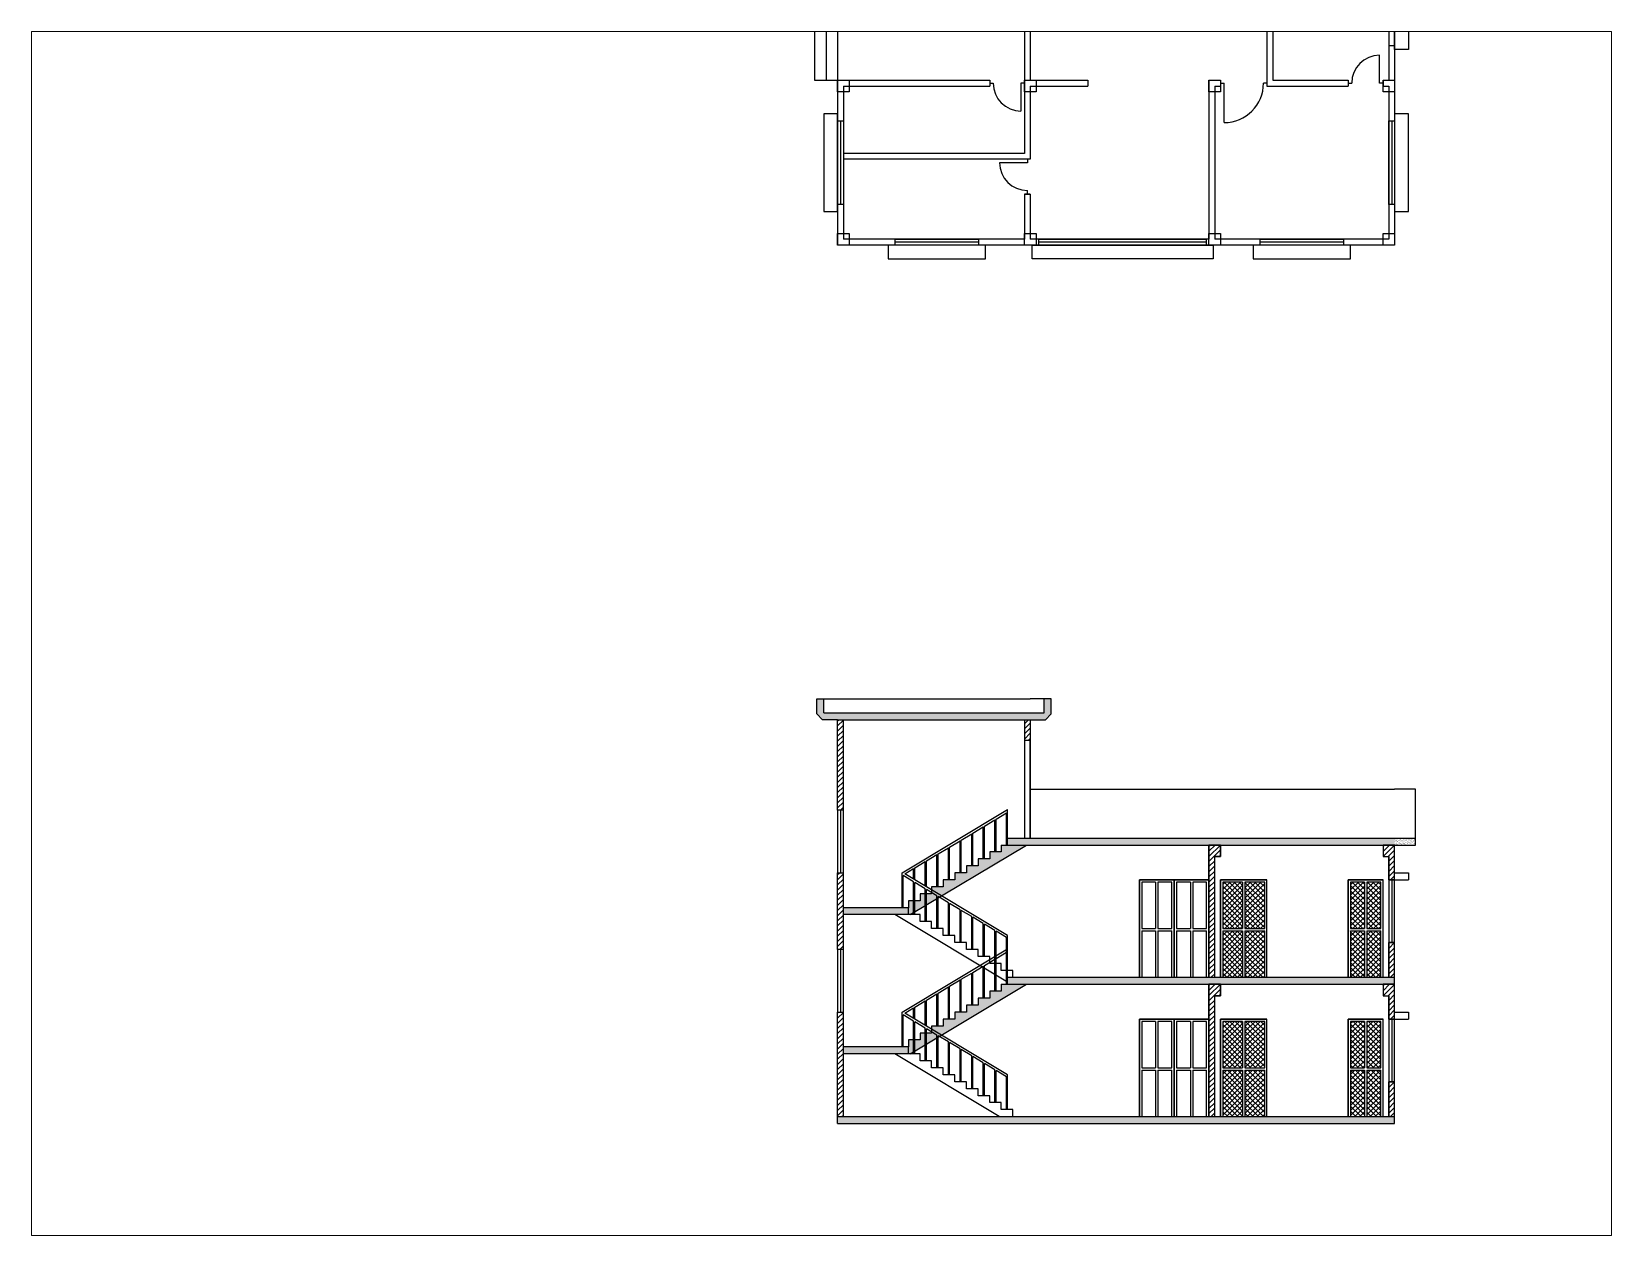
# Paper-space layout 'Layout1' of a CAD drawing. Header units: inches. Extents: x 1.05 to 9.45, y 0.8 to 7.2.
# The model-space entities are those that its viewports show. They can reach past a viewport. Long polylines and large blocks are cut down to what shows.
import ezdxf

# ---------------------------------------------------------------- set-up
doc = ezdxf.new("R2010")
doc.units = ezdxf.units.IN
doc.header["$MEASUREMENT"] = 0
for name, color, linetype in [('column', 1, 'Continuous'), ('door', 3, 'Continuous'), ('sunshed', 2, 'Continuous'), ('wall', 6, 'Continuous'), ('window', 4, 'Continuous')]:
    doc.layers.add(name, color=color, linetype=linetype)
doc.layers.add('stair', color=7, linetype='Continuous', true_color=0xff8201)
doc.layers.add('text', color=7, linetype='Continuous', plot=False)
pattern_1 = [(37.5, (1e-13, 120), (-0.0629934, 1.9268238), [0, -1.52, 0, -1.7, 0, -1.625]), (7.5, (1e-13, 120), (1.7697767, 2.822146), [0, -0.82, 0, -1.37, 0, -0.525]), (327.5, (-1.23, 120), (3.1141419, 0.005659), [0, -0.5, 0, -1.8, 0, -2.35]), (317.5, (-1.23, 120), (3.0061266, 0.8776756), [0, -0.25, 0, -1.18, 0, -1.35])]

msp = doc.modelspace()

# ---------------------------------------------------------------- hatches: boundary and pattern name
at = {"layer": 'text'}
h = msp.add_hatch(dxfattribs=at)
h.set_pattern_fill('AR-SAND', color=256, style=0)
h.paths.add_polyline_path([(719, -289.9), (719, -276.9), (713, -276.9), (713, -288.9), (523, -288.9), (523, -276.9), (517, -276.9), (517, -289.9), (522, -294.9), (535, -294.9), (701, -294.9), (714, -294.9)])
h = msp.add_hatch(dxfattribs=at)
h.set_pattern_fill('ANSI31', color=256, scale=25, style=0)
h.paths.add_polyline_path([(540, -294.9), (535, -294.9), (535, -372.9), (540, -372.9)])
h = msp.add_hatch(dxfattribs=at)
h.set_pattern_fill('ANSI31', color=256, scale=25, style=0)
h.paths.add_polyline_path([(701, -294.9), (696, -294.9), (696, -312.9), (701, -312.9)])
h = msp.add_hatch(dxfattribs=at)
h.set_pattern_fill('AR-SAND', color=256, style=0)
h.set_pattern_definition(pattern_1)
h.paths.add_polyline_path([(676, -408.9), (666, -408.9), (666, -414.9), (656, -414.9), (656, -420.9), (646, -420.9), (646, -426.9), (636, -426.9), (636, -432.9), (626, -432.9), (626, -438.9), (616, -438.9), (616, -441.6), (624.5, -446.7), (697.6, -402.9), (681.5, -402.9), (676, -402.9)])
h = msp.add_hatch(dxfattribs=at)
h.set_pattern_fill('AR-SAND', color=256, style=0)
h.set_pattern_definition(pattern_1)
h.paths.add_polyline_path([(1015, -402.9), (1015, -396.9), (681.5, -396.9), (681.5, -402.9)])
h = msp.add_hatch(dxfattribs=at)
h.set_pattern_fill('ANSI31', color=256, scale=25, style=0)
h.set_pattern_definition([(45, (1e-13, 120), (-2.209709, 2.209709), [])])
h.paths.add_polyline_path([(1010, -412.9), (1010, -432.9), (1015, -432.9), (1015, -402.9), (1005, -402.9), (1005, -412.9)])
h.paths.add_polyline_path([(1010, -516.9), (1015, -516.9), (1015, -486.9), (1010, -486.9)])
h.paths.add_polyline_path([(855, -516.9), (860, -516.9), (860, -412.9), (865, -412.9), (865, -402.9), (855, -402.9), (855, -412.9)])
h = msp.add_hatch(dxfattribs=at)
h.set_pattern_fill('AR-SAND', color=256, style=0)
h.paths.add_polyline_path([(1033, -396.9), (1015, -396.9), (1015, -402.9), (1033, -402.9)])
h = msp.add_hatch(dxfattribs=at)
h.set_pattern_fill('ANSI31', color=256, scale=25, style=0)
h.paths.add_polyline_path([(540, -426.9), (535, -426.9), (535, -492.9), (540, -492.9)])
h = msp.add_hatch(dxfattribs=at)
h.set_pattern_fill('ANSI37', color=256, scale=25, style=0)
h.paths.add_polyline_path([(884, -434.9), (867, -434.9), (867, -474.9), (884, -474.9)])
h.paths.add_polyline_path([(903, -434.9), (886, -434.9), (886, -474.9), (903, -474.9)])
h.paths.add_polyline_path([(884, -476.9), (867, -476.9), (867, -516.9), (884, -516.9)])
h.paths.add_polyline_path([(903, -476.9), (886, -476.9), (886, -516.9), (903, -516.9)])
h = msp.add_hatch(dxfattribs=at)
h.set_pattern_fill('ANSI37', color=256, scale=25, style=0)
h.paths.add_polyline_path([(989, -434.9), (977, -434.9), (977, -474.9), (989, -474.9)])
h.paths.add_polyline_path([(1003, -434.9), (991, -434.9), (991, -474.9), (1003, -474.9)])
h = msp.add_hatch(dxfattribs=at)
h.set_pattern_fill('AR-SAND', color=256, style=0)
h.set_pattern_definition(pattern_1)
h.paths.add_polyline_path([(616, -441.6), (616, -443.9), (620.5, -446.6), (620.5, -449.2), (621.5, -448.6), (621.5, -447.2), (622.6, -447.9), (624.5, -446.7)])
h.paths.add_polyline_path([(620.5, -446.6), (616, -443.9), (616, -444.9), (611.5, -444.9), (611.5, -454.6), (620.5, -449.2)])
h.paths.add_polyline_path([(611.5, -444.9), (610.5, -444.9), (610.5, -455.2), (611.5, -454.6)])
h.paths.add_polyline_path([(610.5, -444.9), (606, -444.9), (606, -450.9), (601.5, -450.9), (601.5, -460.6), (610.5, -455.2)])
h.paths.add_polyline_path([(601.5, -450.9), (600.5, -450.9), (600.5, -461.2), (601.5, -460.6)])
h.paths.add_polyline_path([(600.5, -450.9), (596, -450.9), (596, -456.9), (596, -462.9), (597.6, -462.9), (600.5, -461.2)])
h.paths.add_polyline_path([(596, -456.9), (540, -456.9), (540, -462.9), (596, -462.9)])
h = msp.add_hatch(dxfattribs=at)
h.set_pattern_fill('ANSI37', color=256, scale=25, style=0)
h.paths.add_polyline_path([(989, -476.9), (977, -476.9), (977, -516.9), (989, -516.9)])
h.paths.add_polyline_path([(1003, -476.9), (991, -476.9), (991, -516.9), (1003, -516.9)])
h = msp.add_hatch(dxfattribs=at)
h.set_pattern_fill('AR-SAND', color=256, style=0)
h.paths.add_polyline_path([(1015, -516.9), (681.5, -516.9), (681.5, -522.9), (1015, -522.9)])
h = msp.add_hatch(dxfattribs=at)
h.set_pattern_fill('AR-SAND', color=256, style=0)
h.paths.add_polyline_path([(697.6, -522.9), (681.5, -522.9), (676, -522.9), (676, -528.9), (666, -528.9), (666, -534.9), (656, -534.9), (656, -540.9), (646, -540.9), (646, -546.9), (636, -546.9), (636, -552.9), (626, -552.9), (626, -558.9), (616, -558.9), (616, -561.6), (624.5, -566.7)])
h = msp.add_hatch(dxfattribs=at)
h.set_pattern_fill('ANSI31', color=256, scale=25, style=0)
h.paths.add_polyline_path([(1015, -522.9), (1005, -522.9), (1005, -532.9), (1010, -532.9), (1010, -552.9), (1015, -552.9)])
h.paths.add_polyline_path([(1015, -606.9), (1010, -606.9), (1010, -636.9), (1015, -636.9)])
h.paths.add_polyline_path([(860, -532.9), (865, -532.9), (865, -522.9), (855, -522.9), (855, -532.9), (855, -636.9), (860, -636.9)])
h = msp.add_hatch(dxfattribs=at)
h.set_pattern_fill('ANSI31', color=256, scale=25, style=0)
h.paths.add_polyline_path([(540, -546.9), (535, -546.9), (535, -636.9), (540, -636.9)])
h = msp.add_hatch(dxfattribs=at)
h.set_pattern_fill('ANSI37', color=256, scale=25, style=0)
h.paths.add_polyline_path([(884, -554.9), (867, -554.9), (867, -594.9), (884, -594.9)])
h.paths.add_polyline_path([(903, -554.9), (886, -554.9), (886, -594.9), (903, -594.9)])
h.paths.add_polyline_path([(884, -596.9), (867, -596.9), (867, -636.9), (884, -636.9)])
h.paths.add_polyline_path([(903, -596.9), (886, -596.9), (886, -636.9), (903, -636.9)])
h = msp.add_hatch(dxfattribs=at)
h.set_pattern_fill('ANSI37', color=256, scale=25, style=0)
h.paths.add_polyline_path([(989, -554.9), (977, -554.9), (977, -594.9), (989, -594.9)])
h.paths.add_polyline_path([(1003, -554.9), (991, -554.9), (991, -594.9), (1003, -594.9)])
h.paths.add_polyline_path([(989, -596.9), (977, -596.9), (977, -636.9), (989, -636.9)])
h.paths.add_polyline_path([(1003, -596.9), (991, -596.9), (991, -636.9), (1003, -636.9)])
h = msp.add_hatch(dxfattribs=at)
h.set_pattern_fill('AR-SAND', color=256, style=0)
h.paths.add_polyline_path([(616, -561.6), (616, -563.9), (620.5, -566.6), (620.5, -569.2), (621.5, -568.6), (621.5, -567.2), (622.6, -567.9), (624.5, -566.7)])
h.paths.add_polyline_path([(620.5, -566.6), (616, -563.9), (616, -564.9), (611.5, -564.9), (611.5, -574.6), (620.5, -569.2)])
h.paths.add_polyline_path([(611.5, -564.9), (610.5, -564.9), (610.5, -575.2), (611.5, -574.6)])
h.paths.add_polyline_path([(610.5, -564.9), (606, -564.9), (606, -570.9), (601.5, -570.9), (601.5, -580.6), (610.5, -575.2)])
h.paths.add_polyline_path([(601.5, -570.9), (600.5, -570.9), (600.5, -581.2), (601.5, -580.6)])
h.paths.add_polyline_path([(600.5, -570.9), (596, -570.9), (596, -576.9), (596, -582.9), (597.6, -582.9), (600.5, -581.2)])
h.paths.add_polyline_path([(596, -576.9), (540, -576.9), (540, -582.9), (596, -582.9)])
h = msp.add_hatch(dxfattribs=at)
h.set_pattern_fill('AR-SAND', color=256, style=0)
h.paths.add_polyline_path([(1015, -636.9), (535, -636.9), (535, -642.9), (1015, -642.9)])

# ---------------------------------------------------------------- linework, layer by layer
at = {"layer": 'column'}
for points in [[(545, 256.1), (545, 246.1), (535, 246.1), (535, 256.1)], [(706, 256.1), (706, 246.1), (696, 246.1), (696, 256.1)], [(865, 256.1), (865, 246.1), (855, 246.1), (855, 256.1)], [(1015, 256.1), (1015, 246.1), (1005, 246.1), (1005, 256.1)], [(545, 124.1), (545, 114.1), (535, 114.1), (535, 124.1)], [(706, 124.1), (706, 114.1), (696, 114.1), (696, 124.1)], [(865, 124.1), (865, 114.1), (855, 114.1), (855, 124.1)], [(1015, 124.1), (1015, 114.1), (1005, 114.1), (1005, 124.1)]]:
    msp.add_lwpolyline(points, close=True, dxfattribs=at)
at = {"layer": 'door'}
for p, q in [((1002, 253.6), (1002, 277.6)), ((666, 256.1), (666, 251.1)), ((666, 253.6), (669, 253.6)), ((696, 253.6), (693, 253.6)), ((693, 253.6), (693, 229.6)), ((696, 256.1), (696, 251.1)), ((865, 256.1), (865, 251.1)), ((865, 253.6), (868, 253.6)), ((868, 219.6), (868, 253.6)), ((905, 253.6), (902, 253.6)), ((905, 256.1), (905, 251.1)), ((975, 256.1), (975, 251.1)), ((975, 253.6), (978, 253.6)), ((1005, 253.6), (1002, 253.6)), ((1005, 256.1), (1005, 251.1)), ((698.5, 185.1), (674.5, 185.1)), ((701, 188.1), (696, 188.1)), ((698.5, 188.1), (698.5, 185.1)), ((701, 158.1), (696, 158.1)), ((698.5, 158.1), (698.5, 161.1)), ((809, -434.9), (809, -474.9)), ((811, -434.9), (811, -474.9)), ((839, -434.9), (839, -474.9)), ((841, -434.9), (841, -474.9)), ((884, -434.9), (884, -474.9)), ((886, -434.9), (886, -474.9)), ((989, -434.9), (989, -474.9)), ((991, -434.9), (991, -474.9)), ((797, -474.9), (809, -474.9)), ((811, -474.9), (823, -474.9)), ((827, -474.9), (839, -474.9)), ((841, -474.9), (853, -474.9)), ((867, -474.9), (884, -474.9)), ((886, -474.9), (903, -474.9)), ((977, -474.9), (989, -474.9)), ((991, -474.9), (1003, -474.9)), ((797, -476.9), (809, -476.9)), ((809, -476.9), (809, -516.9)), ((811, -476.9), (811, -516.9)), ((811, -476.9), (823, -476.9)), ((827, -476.9), (839, -476.9)), ((839, -476.9), (839, -516.9)), ((841, -476.9), (841, -516.9)), ((841, -476.9), (853, -476.9)), ((867, -476.9), (884, -476.9)), ((884, -476.9), (884, -516.9)), ((886, -476.9), (886, -516.9)), ((886, -476.9), (903, -476.9)), ((977, -476.9), (989, -476.9)), ((989, -476.9), (989, -516.9)), ((991, -476.9), (991, -516.9)), ((991, -476.9), (1003, -476.9)), ((809, -554.9), (809, -594.9)), ((811, -554.9), (811, -594.9)), ((839, -554.9), (839, -594.9)), ((841, -554.9), (841, -594.9)), ((884, -554.9), (884, -594.9)), ((886, -554.9), (886, -594.9)), ((989, -554.9), (989, -594.9)), ((991, -554.9), (991, -594.9)), ((797, -594.9), (809, -594.9)), ((797, -596.9), (809, -596.9)), ((809, -596.9), (809, -636.9)), ((811, -594.9), (823, -594.9)), ((811, -596.9), (811, -636.9)), ((811, -596.9), (823, -596.9)), ((827, -594.9), (839, -594.9)), ((827, -596.9), (839, -596.9)), ((839, -596.9), (839, -636.9)), ((841, -594.9), (853, -594.9)), ((841, -596.9), (841, -636.9)), ((841, -596.9), (853, -596.9)), ((867, -594.9), (884, -594.9)), ((867, -596.9), (884, -596.9)), ((884, -596.9), (884, -636.9)), ((886, -594.9), (903, -594.9)), ((886, -596.9), (903, -596.9)), ((886, -596.9), (886, -636.9)), ((977, -594.9), (989, -594.9)), ((977, -596.9), (989, -596.9)), ((989, -596.9), (989, -636.9)), ((991, -594.9), (1003, -594.9)), ((991, -596.9), (991, -636.9)), ((991, -596.9), (1003, -596.9))]:
    msp.add_line(p, q, dxfattribs=at)
msp.add_lwpolyline([(696, -396.9), (701, -396.9), (701, -312.9), (696, -312.9)], close=True, dxfattribs=at)
for points in [[(823, -516.9), (825, -516.9), (825, -432.9), (795, -432.9), (795, -516.9), (797, -516.9)], [(809, -434.9), (797, -434.9), (797, -474.9)], [(823, -474.9), (823, -434.9), (811, -434.9)], [(853, -516.9), (855, -516.9), (855, -432.9), (825, -432.9), (825, -516.9), (827, -516.9)], [(839, -434.9), (827, -434.9), (827, -474.9)], [(853, -474.9), (853, -434.9), (841, -434.9)], [(903, -516.9), (905, -516.9), (905, -432.9), (865, -432.9), (865, -516.9), (867, -516.9)], [(884, -434.9), (867, -434.9), (867, -474.9)], [(903, -474.9), (903, -434.9), (886, -434.9)], [(1003, -516.9), (1005, -516.9), (1005, -432.9), (975, -432.9), (975, -516.9), (977, -516.9)], [(989, -434.9), (977, -434.9), (977, -474.9)], [(1003, -474.9), (1003, -434.9), (991, -434.9)], [(797, -476.9), (797, -516.9)], [(823, -516.9), (823, -476.9)], [(827, -476.9), (827, -516.9)], [(853, -516.9), (853, -476.9)], [(867, -476.9), (867, -516.9)], [(903, -516.9), (903, -476.9)], [(977, -476.9), (977, -516.9)], [(1003, -516.9), (1003, -476.9)], [(823, -636.9), (825, -636.9), (825, -552.9), (795, -552.9), (795, -636.9), (797, -636.9)], [(809, -554.9), (797, -554.9), (797, -594.9)], [(823, -594.9), (823, -554.9), (811, -554.9)], [(853, -636.9), (855, -636.9), (855, -552.9), (825, -552.9), (825, -636.9), (827, -636.9)], [(839, -554.9), (827, -554.9), (827, -594.9)], [(853, -594.9), (853, -554.9), (841, -554.9)], [(903, -636.9), (905, -636.9), (905, -552.9), (865, -552.9), (865, -636.9), (867, -636.9)], [(884, -554.9), (867, -554.9), (867, -594.9)], [(903, -594.9), (903, -554.9), (886, -554.9)], [(1003, -636.9), (1005, -636.9), (1005, -552.9), (975, -552.9), (975, -636.9), (977, -636.9)], [(989, -554.9), (977, -554.9), (977, -594.9)], [(1003, -594.9), (1003, -554.9), (991, -554.9)], [(797, -596.9), (797, -636.9)], [(823, -636.9), (823, -596.9)], [(827, -596.9), (827, -636.9)], [(853, -636.9), (853, -596.9)], [(867, -596.9), (867, -636.9)], [(903, -636.9), (903, -596.9)], [(977, -596.9), (977, -636.9)], [(1003, -636.9), (1003, -596.9)]]:
    msp.add_lwpolyline(points, dxfattribs=at)
for centre, radius, start, end in [((1002, 253.6), 24, 90, 180), ((693, 253.6), 24, 180, 270), ((868, 253.6), 34, 270, 0), ((698.5, 185.1), 24, 180, 270)]:
    msp.add_arc(centre, radius, start, end, dxfattribs=at)
at = {"layer": 'stair'}
for p, q in [((515, 306.1), (515, 256.1)), ((525, 306.1), (525, 256.1)), ((535, 306.1), (535, 256.1)), ((515, 256.1), (535, 256.1)), ((590.5, -426.9), (681.5, -372.3)), ((671.5, -380.6), (680.5, -375.2)), ((671.5, -408.9), (671.5, -380.6)), ((680.5, -402.9), (680.5, -375.2)), ((681.5, -402.9), (681.5, -372.3)), ((641.5, -398.6), (650.5, -393.2)), ((650.5, -420.9), (650.5, -393.2)), ((651.5, -392.6), (660.5, -387.2)), ((651.5, -420.9), (651.5, -392.6)), ((660.5, -414.9), (660.5, -387.2)), ((661.5, -386.6), (670.5, -381.2)), ((661.5, -414.9), (661.5, -386.6)), ((670.5, -408.9), (670.5, -381.2)), ((621.5, -410.6), (630.5, -405.2)), ((630.5, -432.9), (630.5, -405.2)), ((631.5, -404.6), (640.5, -399.2)), ((631.5, -432.9), (631.5, -404.6)), ((640.5, -426.9), (640.5, -399.2)), ((641.5, -426.9), (641.5, -398.6)), ((676, -402.9), (676, -408.9)), ((676, -402.9), (681.5, -402.9)), ((601.5, -422.6), (610.5, -417.2)), ((610.5, -438.3), (610.5, -417.2)), ((611.5, -416.6), (620.5, -411.2)), ((611.5, -438.9), (611.5, -416.6)), ((620.5, -438.9), (620.5, -411.2)), ((621.5, -438.9), (621.5, -410.6)), ((656, -420.9), (646, -420.9)), ((646, -420.9), (646, -426.9)), ((666, -414.9), (656, -414.9)), ((656, -414.9), (656, -420.9)), ((676, -408.9), (666, -408.9)), ((666, -408.9), (666, -414.9)), ((590.5, -456.9), (590.5, -426.9)), ((591.5, -456.9), (591.5, -429.2)), ((600.5, -434.6), (591.5, -429.2)), ((592.9, -427.8), (600.5, -423.2)), ((681.5, -480.9), (592.9, -427.8)), ((600.5, -432.3), (600.5, -423.2)), ((600.5, -462.9), (600.5, -434.6)), ((600.5, -450.9), (600.5, -434.6)), ((601.5, -432.9), (601.5, -422.6)), ((601.5, -462.9), (601.5, -435.2)), ((601.5, -450.9), (601.5, -435.2)), ((610.5, -440.6), (601.5, -435.2)), ((636, -432.9), (626, -432.9)), ((626, -432.9), (626, -438.9)), ((646, -426.9), (636, -426.9)), ((636, -426.9), (636, -432.9)), ((616, -444.9), (606, -444.9)), ((606, -444.9), (606, -450.9)), ((610.5, -468.9), (610.5, -440.6)), ((610.5, -444.9), (610.5, -440.6)), ((611.5, -468.9), (611.5, -441.2)), ((611.5, -444.9), (611.5, -441.2)), ((620.5, -446.6), (611.5, -441.2)), ((626, -438.9), (616, -438.9)), ((616, -438.9), (616, -444.9)), ((620.5, -474.9), (620.5, -446.6)), ((621.5, -474.9), (621.5, -447.2)), ((630.5, -452.6), (621.5, -447.2)), ((596, -456.9), (540, -456.9)), ((596, -462.9), (540, -462.9)), ((596, -456.9), (586, -456.9)), ((606, -450.9), (596, -450.9)), ((596, -450.9), (596, -456.9)), ((596, -462.9), (596, -456.9)), ((606, -462.9), (596, -462.9)), ((606, -468.9), (606, -462.9)), ((630.5, -480.9), (630.5, -452.6)), ((631.5, -480.9), (631.5, -453.2)), ((640.5, -458.6), (631.5, -453.2)), ((640.5, -486.9), (640.5, -458.6)), ((641.5, -486.9), (641.5, -459.2)), ((650.5, -464.6), (641.5, -459.2)), ((616, -468.9), (606, -468.9)), ((616, -474.9), (616, -468.9)), ((626, -474.9), (616, -474.9)), ((626, -480.9), (626, -474.9)), ((650.5, -492.9), (650.5, -464.6)), ((651.5, -492.9), (651.5, -465.2)), ((660.5, -470.6), (651.5, -465.2)), ((660.5, -498.9), (660.5, -470.6)), ((661.5, -498.9), (661.5, -471.2)), ((670.5, -476.6), (661.5, -471.2)), ((636, -480.9), (626, -480.9)), ((636, -486.9), (636, -480.9)), ((646, -486.9), (636, -486.9)), ((646, -492.9), (646, -486.9)), ((670.5, -504.9), (670.5, -476.6)), ((671.5, -504.9), (671.5, -477.2)), ((680.5, -482.6), (671.5, -477.2)), ((680.5, -510.9), (680.5, -482.6)), ((681.5, -510.9), (681.5, -480.9)), ((590.5, -546.9), (681.5, -492.3)), ((656, -492.9), (646, -492.9)), ((656, -498.9), (656, -492.9)), ((666, -498.9), (656, -498.9)), ((661.5, -506.6), (670.5, -501.2)), ((666, -504.9), (666, -498.9)), ((670.5, -528.9), (670.5, -501.2)), ((671.5, -500.6), (680.5, -495.2)), ((671.5, -528.9), (671.5, -500.6)), ((680.5, -522.9), (680.5, -495.2)), ((681.5, -522.9), (681.5, -492.3)), ((641.5, -518.6), (650.5, -513.2)), ((650.5, -540.9), (650.5, -513.2)), ((651.5, -512.6), (660.5, -507.2)), ((651.5, -540.9), (651.5, -512.6)), ((660.5, -534.9), (660.5, -507.2)), ((661.5, -534.9), (661.5, -506.6)), ((676, -504.9), (666, -504.9)), ((676, -510.9), (676, -504.9)), ((686, -510.9), (676, -510.9)), ((686, -516.9), (686, -510.9)), ((621.5, -530.6), (630.5, -525.2)), ((621.5, -558.9), (621.5, -530.6)), ((630.5, -552.9), (630.5, -525.2)), ((631.5, -524.6), (640.5, -519.2)), ((631.5, -552.9), (631.5, -524.6)), ((640.5, -546.9), (640.5, -519.2)), ((641.5, -546.9), (641.5, -518.6)), ((676, -528.9), (666, -528.9)), ((666, -528.9), (666, -534.9)), ((676, -522.9), (676, -528.9)), ((676, -522.9), (681.5, -522.9)), ((592.9, -547.8), (600.5, -543.2)), ((600.5, -552.3), (600.5, -543.2)), ((601.5, -542.6), (610.5, -537.2)), ((601.5, -552.9), (601.5, -542.6)), ((610.5, -558.3), (610.5, -537.2)), ((611.5, -536.6), (620.5, -531.2)), ((611.5, -558.9), (611.5, -536.6)), ((620.5, -558.9), (620.5, -531.2)), ((656, -540.9), (646, -540.9)), ((646, -540.9), (646, -546.9)), ((666, -534.9), (656, -534.9)), ((656, -534.9), (656, -540.9)), ((590.5, -576.9), (590.5, -546.9)), ((591.5, -576.9), (591.5, -549.2)), ((600.5, -554.6), (591.5, -549.2)), ((681.5, -600.9), (592.9, -547.8)), ((600.5, -582.9), (600.5, -554.6)), ((600.5, -570.9), (600.5, -554.6)), ((601.5, -582.9), (601.5, -555.2)), ((601.5, -570.9), (601.5, -555.2)), ((610.5, -560.6), (601.5, -555.2)), ((636, -552.9), (626, -552.9)), ((626, -552.9), (626, -558.9)), ((646, -546.9), (636, -546.9)), ((636, -546.9), (636, -552.9)), ((606, -570.9), (596, -570.9)), ((596, -570.9), (596, -576.9)), ((616, -564.9), (606, -564.9)), ((606, -564.9), (606, -570.9)), ((610.5, -588.9), (610.5, -560.6)), ((610.5, -564.9), (610.5, -560.6)), ((611.5, -588.9), (611.5, -561.2)), ((611.5, -564.9), (611.5, -561.2)), ((620.5, -566.6), (611.5, -561.2)), ((626, -558.9), (616, -558.9)), ((616, -558.9), (616, -564.9)), ((620.5, -594.9), (620.5, -566.6)), ((621.5, -594.9), (621.5, -567.2)), ((630.5, -572.6), (621.5, -567.2)), ((596, -576.9), (540, -576.9)), ((596, -582.9), (540, -582.9)), ((596, -576.9), (586, -576.9)), ((596, -582.9), (596, -576.9)), ((606, -582.9), (596, -582.9)), ((606, -588.9), (606, -582.9)), ((630.5, -600.9), (630.5, -572.6)), ((631.5, -600.9), (631.5, -573.2)), ((640.5, -578.6), (631.5, -573.2)), ((640.5, -606.9), (640.5, -578.6)), ((641.5, -606.9), (641.5, -579.2)), ((650.5, -584.6), (641.5, -579.2)), ((650.5, -612.9), (650.5, -584.6)), ((651.5, -612.9), (651.5, -585.2)), ((660.5, -590.6), (651.5, -585.2)), ((616, -588.9), (606, -588.9)), ((616, -594.9), (616, -588.9)), ((626, -594.9), (616, -594.9)), ((626, -600.9), (626, -594.9)), ((660.5, -618.9), (660.5, -590.6)), ((661.5, -618.9), (661.5, -591.2)), ((670.5, -596.6), (661.5, -591.2)), ((670.5, -624.9), (670.5, -596.6)), ((671.5, -624.9), (671.5, -597.2)), ((680.5, -602.6), (671.5, -597.2)), ((636, -600.9), (626, -600.9)), ((636, -606.9), (636, -600.9)), ((646, -606.9), (636, -606.9)), ((646, -612.9), (646, -606.9)), ((680.5, -630.9), (680.5, -602.6)), ((681.5, -630.9), (681.5, -600.9)), ((656, -612.9), (646, -612.9)), ((656, -618.9), (656, -612.9)), ((666, -618.9), (656, -618.9)), ((666, -624.9), (666, -618.9)), ((676, -624.9), (666, -624.9)), ((676, -630.9), (676, -624.9)), ((686, -630.9), (676, -630.9)), ((686, -636.9), (686, -630.9))]:
    msp.add_line(p, q, dxfattribs=at)
at = {"layer": 'sunshed'}
for p, q in [((1015, -426.9), (1027, -426.9)), ((1015, -432.9), (1027, -432.9)), ((1027, -426.9), (1027, -432.9)), ((1015, -546.9), (1027, -546.9)), ((1015, -552.9), (1027, -552.9)), ((1027, -546.9), (1027, -552.9))]:
    msp.add_line(p, q, dxfattribs=at)
for points in [[(1027, 330.6), (1027, 282.6), (1015, 282.6), (1015, 330.6)], [(523, 227.1), (523, 143.1), (535, 143.1), (535, 227.1)], [(1015, 227.1), (1015, 143.1), (1027, 143.1), (1027, 227.1)], [(662.5, 114.1), (578.5, 114.1), (578.5, 102.1), (662.5, 102.1)], [(858.5, 114.1), (858.5, 102.1), (702.5, 102.1), (702.5, 114.1)], [(977, 114.1), (893, 114.1), (893, 102.1), (977, 102.1)]]:
    msp.add_lwpolyline(points, close=True, dxfattribs=at)
at = {"layer": 'text'}
for p, q in [((517, -289.9), (517, -276.9)), ((517, -276.9), (535, -276.9)), ((523, -288.9), (523, -276.9)), ((535, -276.9), (701, -276.9)), ((719, -276.9), (701, -276.9)), ((713, -288.9), (713, -276.9)), ((719, -289.9), (719, -276.9)), ((517, -289.9), (522, -294.9)), ((535, -294.9), (522, -294.9)), ((523, -288.9), (713, -288.9)), ((535, -372.9), (535, -294.9)), ((535, -294.9), (701, -294.9)), ((540, -372.9), (540, -294.9)), ((696, -294.9), (696, -396.9)), ((701, -294.9), (701, -396.9)), ((701, -294.9), (714, -294.9)), ((714, -294.9), (719, -289.9)), ((701, -354.9), (1015, -354.9)), ((1033, -354.9), (1015, -354.9)), ((1033, -402.9), (1033, -354.9)), ((597.6, -462.9), (697.6, -402.9)), ((681.5, -396.9), (1015, -396.9)), ((681.5, -402.9), (1015, -402.9)), ((855, -516.9), (855, -402.9)), ((1015, -396.9), (1033, -396.9)), ((1015, -432.9), (1015, -402.9)), ((1015, -402.9), (1033, -402.9)), ((860, -516.9), (860, -412.9)), ((1010, -432.9), (1010, -412.9)), ((535, -492.9), (535, -426.9)), ((540, -492.9), (540, -426.9)), ((795, -516.9), (795, -432.9)), ((795, -432.9), (855, -432.9)), ((825, -516.9), (825, -432.9)), ((865, -516.9), (865, -432.9)), ((865, -432.9), (905, -432.9)), ((905, -516.9), (905, -432.9)), ((975, -516.9), (975, -432.9)), ((975, -432.9), (1005, -432.9)), ((1005, -516.9), (1005, -432.9)), ((681.5, -521.2), (584.3, -462.9)), ((1010, -516.9), (1010, -486.9)), ((1015, -516.9), (1015, -486.9)), ((681.5, -516.9), (1015, -516.9)), ((1015, -552.9), (1015, -516.9)), ((597.6, -582.9), (697.6, -522.9)), ((681.5, -522.9), (1015, -522.9)), ((855, -636.9), (855, -522.9)), ((860, -636.9), (860, -532.9)), ((1010, -552.9), (1010, -532.9)), ((535, -642.9), (535, -546.9)), ((540, -636.9), (540, -546.9)), ((795, -636.9), (795, -552.9)), ((795, -552.9), (855, -552.9)), ((825, -636.9), (825, -552.9)), ((865, -636.9), (865, -552.9)), ((865, -552.9), (905, -552.9)), ((905, -636.9), (905, -552.9)), ((975, -636.9), (975, -552.9)), ((975, -552.9), (1005, -552.9)), ((1005, -636.9), (1005, -552.9)), ((674.3, -636.9), (584.3, -582.9)), ((1010, -636.9), (1010, -606.9)), ((1015, -642.9), (1015, -606.9)), ((535, -636.9), (1015, -636.9)), ((540, -636.9), (586, -636.9)), ((535, -642.9), (1015, -642.9))]:
    msp.add_line(p, q, dxfattribs=at)
for points in [[(855, -412.9), (855, -402.9), (865, -402.9), (865, -412.9), (860, -412.9)], [(1005, -402.9), (1005, -412.9), (1010, -412.9)], [(855, -532.9), (855, -522.9), (865, -522.9), (865, -532.9), (860, -532.9)], [(1005, -522.9), (1005, -532.9), (1010, -532.9)]]:
    msp.add_lwpolyline(points, dxfattribs=at)
for points in [[(865, -402.9), (855, -402.9), (855, -412.9), (855, -516.9), (860, -516.9), (860, -412.9), (865, -412.9)], [(1015, -402.9), (1005, -402.9), (1005, -412.9), (1010, -412.9), (1010, -432.9), (1015, -432.9)], [(1015, -486.9), (1010, -486.9), (1010, -516.9), (1015, -516.9)], [(865, -522.9), (855, -522.9), (855, -532.9), (855, -636.9), (860, -636.9), (860, -532.9), (865, -532.9)], [(1015, -522.9), (1005, -522.9), (1005, -532.9), (1010, -532.9), (1010, -552.9), (1015, -552.9)], [(1015, -606.9), (1010, -606.9), (1010, -636.9), (1015, -636.9)]]:
    msp.add_lwpolyline(points, close=True, dxfattribs=at)
at = {"layer": 'wall'}
for p, q in [((1015, 612.1), (1015, 114.1)), ((696, 306.1), (696, 193.1)), ((701, 306.1), (701, 256.1)), ((905, 309.1), (905, 251.1)), ((910, 304.1), (1010, 304.1)), ((910, 304.1), (910, 256.1)), ((1010, 304.1), (1010, 256.1)), ((535, 256.1), (666, 256.1)), ((535, 256.1), (535, 114.1)), ((540, 251.1), (666, 251.1)), ((540, 251.1), (540, 193.1)), ((666, 256.1), (666, 251.1)), ((701, 256.1), (750.5, 256.1)), ((701, 251.1), (750.5, 251.1)), ((701, 251.1), (701, 188.1)), ((750.5, 256.1), (750.5, 251.1)), ((855, 256.1), (855, 119.1)), ((855, 256.1), (865, 256.1)), ((860, 251.1), (860, 119.1)), ((860, 251.1), (865, 251.1)), ((865, 256.1), (865, 251.1)), ((905, 251.1), (975, 251.1)), ((910, 256.1), (975, 256.1)), ((975, 256.1), (975, 251.1)), ((1005, 256.1), (1010, 256.1)), ((1005, 256.1), (1005, 251.1)), ((1005, 251.1), (1010, 251.1)), ((1010, 251.1), (1010, 119.1)), ((696, 193.1), (540, 193.1)), ((701, 188.1), (540, 188.1)), ((540, 188.1), (540, 119.1)), ((696, 158.1), (696, 119.1)), ((696, 158.1), (701, 158.1)), ((701, 158.1), (701, 119.1)), ((1015, 114.1), (535, 114.1)), ((696, 119.1), (540, 119.1)), ((855, 119.1), (701, 119.1)), ((1010, 119.1), (860, 119.1))]:
    msp.add_line(p, q, dxfattribs=at)
at = {"layer": 'window'}
for p, q in [((537.5, 221.1), (537.5, 149.1)), ((1012.5, 221.1), (1012.5, 149.1)), ((656.5, 116.6), (584.5, 116.6)), ((852.5, 116.6), (708.5, 116.6)), ((775, 114.1), (775, 114.1)), ((971, 116.6), (899, 116.6)), ((537.5, -372.9), (537.5, -426.9)), ((1012.5, -432.9), (1012.5, -486.9)), ((1012.5, -432.9), (1012.5, -486.9)), ((537.5, -492.9), (537.5, -546.9)), ((1012.5, -552.9), (1012.5, -606.9)), ((1012.5, -552.9), (1012.5, -606.9))]:
    msp.add_line(p, q, dxfattribs=at)
for points in [[(1010, 304.1), (1010, 286.1), (1015, 286.1), (1015, 304.1)], [(540, 221.1), (540, 149.1), (535, 149.1), (535, 221.1)], [(1015, 221.1), (1015, 149.1), (1010, 149.1), (1010, 221.1)], [(656.5, 114.1), (584.5, 114.1), (584.5, 119.1), (656.5, 119.1)], [(852.5, 119.1), (852.5, 114.1), (708.5, 114.1), (708.5, 119.1)], [(971, 114.1), (899, 114.1), (899, 119.1), (971, 119.1)], [(535, -426.9), (540, -426.9), (540, -372.9), (535, -372.9)], [(1015, -432.9), (1010, -432.9), (1010, -486.9), (1015, -486.9)], [(535, -546.9), (540, -546.9), (540, -492.9), (535, -492.9)], [(1015, -552.9), (1010, -552.9), (1010, -606.9), (1015, -606.9)]]:
    msp.add_lwpolyline(points, close=True, dxfattribs=at)

psp = doc.layouts.get("Layout1")

# ---------------------------------------------------------------- viewports
at = {"layer": 'text'}
psp.add_viewport(center=(5.25, 4), size=(8.4, 6.4), view_center_point=(521.0717, -220.6208), view_height=1037.330491, dxfattribs=at)

doc.saveas('drawing.dxf')
